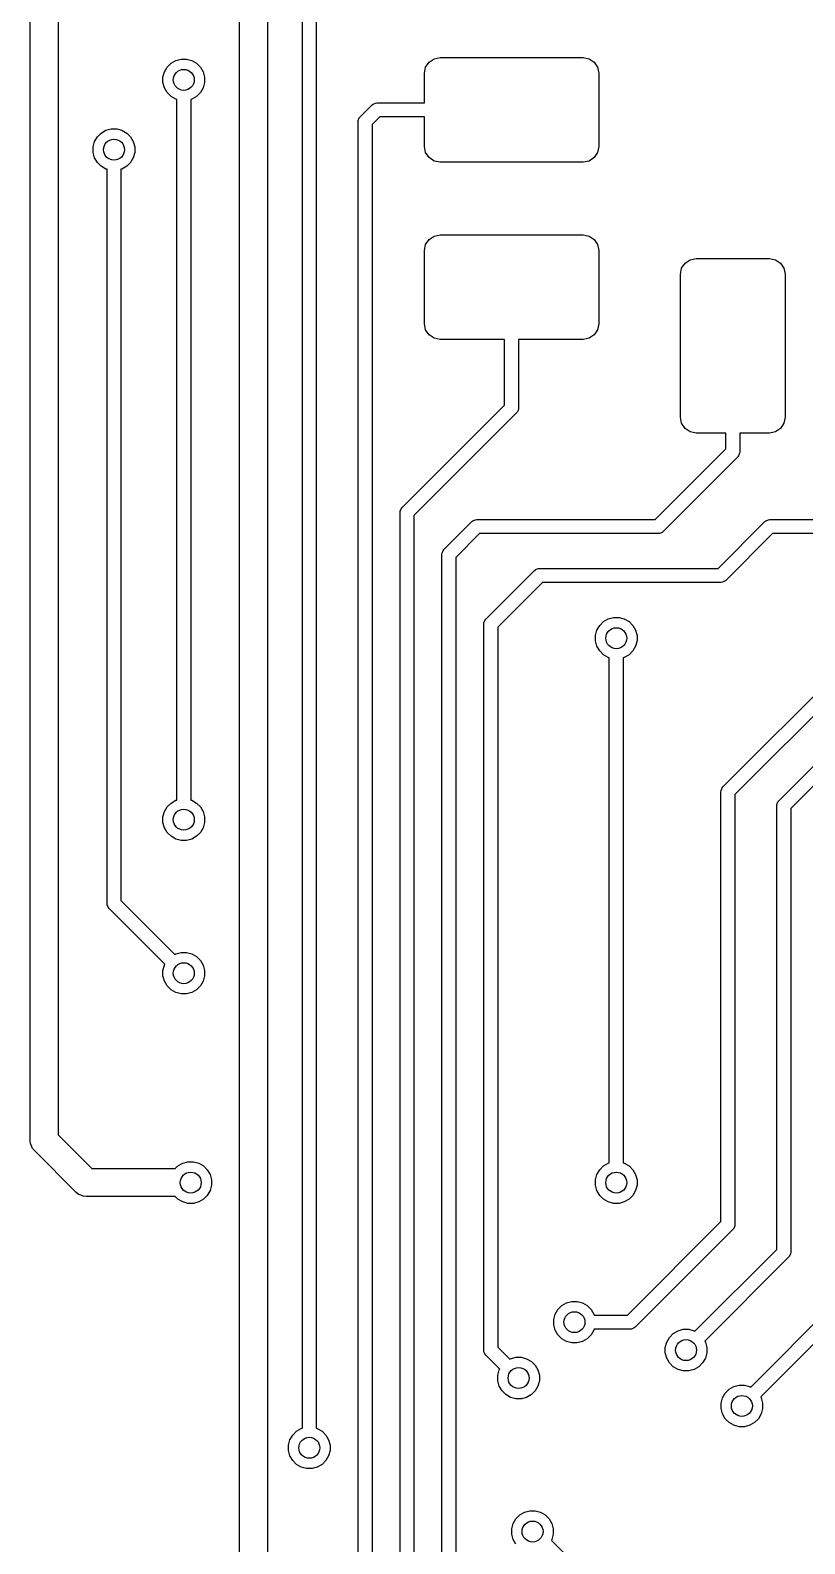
# Model space of a CAD drawing. Extents: x 0.41 to 5.69, y -3.19 to 0.7.
# Drawn here: x 4.551 to 4.988, y -1.511 to -0.657 of the extents above; entities that cross this region are included whole.
import ezdxf

# ---------------------------------------------------------------- set-up
doc = ezdxf.new("R2010")
doc.units = 0
doc.header["$MEASUREMENT"] = 0
doc.layers.add('BLACK', color=7, linetype='CONTINUOUS')

msp = doc.modelspace()

# ---------------------------------------------------------------- linework, layer by layer
at = {"layer": 'BLACK', "linetype": 'CONTINUOUS'}
for p, q in [((4.55118, -1.20472), (4.55118, -0.01575)), ((4.56693, -0.01901), (4.56693, -1.20472)), ((4.66929, -1.55906), (4.66929, -0.11811)), ((4.68504, -0.12137), (4.68504, -1.55906)), ((4.70472, -1.44562), (4.70472, -0.43307)), ((4.7126, -0.4347), (4.7126, -1.44562)), ((4.63061, -0.67567), (4.63328, -0.67413)), ((4.63328, -0.67413), (4.63625, -0.67333)), ((4.63625, -0.67333), (4.63934, -0.67333)), ((4.63934, -0.67333), (4.64232, -0.67413)), ((4.64232, -0.67413), (4.64499, -0.67567)), ((4.77622, -0.67504), (4.77909, -0.67312)), ((4.77909, -0.67312), (4.78248, -0.67244)), ((4.78248, -0.67244), (4.86319, -0.67244)), ((4.86319, -0.67244), (4.86658, -0.67312)), ((4.86658, -0.67312), (4.86945, -0.67504)), ((4.62609, -0.6835), (4.62688, -0.68052)), ((4.62688, -0.68052), (4.62842, -0.67785)), ((4.62842, -0.67785), (4.63061, -0.67567)), ((4.64499, -0.67567), (4.64717, -0.67785)), ((4.64717, -0.67785), (4.64871, -0.68052)), ((4.64871, -0.68052), (4.64951, -0.6835)), ((4.77362, -0.6813), (4.7743, -0.67791)), ((4.77362, -0.69803), (4.77362, -0.6813)), ((4.7743, -0.67791), (4.77622, -0.67504)), ((4.86945, -0.67504), (4.87137, -0.67791)), ((4.87137, -0.67791), (4.87205, -0.6813)), ((4.87205, -0.6813), (4.87205, -0.72264)), ((4.62609, -0.68658), (4.62609, -0.6835)), ((4.62688, -0.68956), (4.62609, -0.68658)), ((4.62842, -0.69223), (4.62688, -0.68956)), ((4.64871, -0.68956), (4.64717, -0.69223)), ((4.64951, -0.68658), (4.64871, -0.68956)), ((4.64951, -0.6835), (4.64951, -0.68658)), ((4.63061, -0.69441), (4.62842, -0.69223)), ((4.63328, -0.69595), (4.63061, -0.69441)), ((4.63386, -0.69611), (4.63328, -0.69595)), ((4.63386, -1.09129), (4.63386, -0.69611)), ((4.64232, -0.69595), (4.64173, -0.69611)), ((4.64173, -0.69611), (4.64173, -1.09129)), ((4.64499, -0.69441), (4.64232, -0.69595)), ((4.64717, -0.69223), (4.64499, -0.69441)), ((4.73737, -0.70588), (4.74407, -0.69918)), ((4.74407, -0.69918), (4.74466, -0.69869)), ((4.74466, -0.69869), (4.74508, -0.69852)), ((4.74508, -0.69852), (4.74608, -0.69811)), ((4.74608, -0.69811), (4.74685, -0.69803)), ((4.74685, -0.69803), (4.77362, -0.69803)), ((4.73622, -0.70866), (4.7363, -0.70789)), ((4.7363, -0.70789), (4.73688, -0.70647)), ((4.73688, -0.70647), (4.73737, -0.70588)), ((4.74848, -0.70591), (4.74409, -0.71029)), ((4.77362, -0.70591), (4.74848, -0.70591)), ((4.77362, -0.72264), (4.77362, -0.70591)), ((4.58905, -0.71722), (4.59124, -0.71504)), ((4.59124, -0.71504), (4.59391, -0.7135)), ((4.59391, -0.7135), (4.59688, -0.7127)), ((4.59688, -0.7127), (4.59997, -0.7127)), ((4.59997, -0.7127), (4.60295, -0.7135)), ((4.60295, -0.7135), (4.60562, -0.71504)), ((4.60562, -0.71504), (4.6078, -0.71722)), ((4.73622, -1.53543), (4.73622, -0.70866)), ((4.74409, -0.71029), (4.74409, -1.5338)), ((4.58672, -0.72287), (4.58751, -0.71989)), ((4.58672, -0.72595), (4.58672, -0.72287)), ((4.58751, -0.71989), (4.58905, -0.71722)), ((4.6078, -0.71722), (4.60934, -0.71989)), ((4.60934, -0.71989), (4.61014, -0.72287)), ((4.61014, -0.72287), (4.61014, -0.72595)), ((4.7743, -0.72603), (4.77362, -0.72264)), ((4.87205, -0.72264), (4.87137, -0.72603)), ((4.58751, -0.72893), (4.58672, -0.72595)), ((4.58905, -0.7316), (4.58751, -0.72893)), ((4.59124, -0.73378), (4.58905, -0.7316)), ((4.59391, -0.73532), (4.59124, -0.73378)), ((4.60562, -0.73378), (4.60295, -0.73532)), ((4.6078, -0.7316), (4.60562, -0.73378)), ((4.60934, -0.72893), (4.6078, -0.7316)), ((4.61014, -0.72595), (4.60934, -0.72893)), ((4.77622, -0.7289), (4.7743, -0.72603)), ((4.77909, -0.73082), (4.77622, -0.7289)), ((4.78248, -0.7315), (4.77909, -0.73082)), ((4.86319, -0.7315), (4.78248, -0.7315)), ((4.86658, -0.73082), (4.86319, -0.7315)), ((4.86945, -0.7289), (4.86658, -0.73082)), ((4.87137, -0.72603), (4.86945, -0.7289)), ((4.59449, -0.73548), (4.59391, -0.73532)), ((4.59449, -1.14961), (4.59449, -0.73548)), ((4.60295, -0.73532), (4.60236, -0.73548)), ((4.60236, -0.73548), (4.60236, -1.14798)), ((4.7743, -0.77791), (4.77622, -0.77504)), ((4.77622, -0.77504), (4.77909, -0.77312)), ((4.77909, -0.77312), (4.78248, -0.77244)), ((4.78248, -0.77244), (4.86319, -0.77244)), ((4.86319, -0.77244), (4.86658, -0.77312)), ((4.86658, -0.77312), (4.86945, -0.77504)), ((4.86945, -0.77504), (4.87137, -0.77791)), ((4.77362, -0.7813), (4.7743, -0.77791)), ((4.77362, -0.82264), (4.77362, -0.7813)), ((4.87137, -0.77791), (4.87205, -0.7813)), ((4.87205, -0.7813), (4.87205, -0.82264)), ((4.91811, -0.79469), (4.91878, -0.7913)), ((4.91878, -0.7913), (4.9207, -0.78842)), ((4.9207, -0.78842), (4.92358, -0.7865)), ((4.92358, -0.7865), (4.92697, -0.78583)), ((4.92697, -0.78583), (4.96831, -0.78583)), ((4.96831, -0.78583), (4.9717, -0.7865)), ((4.9717, -0.7865), (4.97457, -0.78842)), ((4.97457, -0.78842), (4.97649, -0.7913)), ((4.97649, -0.7913), (4.97717, -0.79469)), ((4.91811, -0.87539), (4.91811, -0.79469)), ((4.97717, -0.79469), (4.97717, -0.87539)), ((4.7743, -0.82603), (4.77362, -0.82264)), ((4.77622, -0.8289), (4.7743, -0.82603)), ((4.87137, -0.82603), (4.86945, -0.8289)), ((4.87205, -0.82264), (4.87137, -0.82603)), ((4.77909, -0.83082), (4.77622, -0.8289)), ((4.78248, -0.8315), (4.77909, -0.83082)), ((4.8189, -0.8315), (4.78248, -0.8315)), ((4.8189, -0.86845), (4.8189, -0.8315)), ((4.86319, -0.8315), (4.82677, -0.8315)), ((4.82677, -0.8315), (4.82677, -0.87008)), ((4.86658, -0.83082), (4.86319, -0.8315)), ((4.86945, -0.8289), (4.86658, -0.83082)), ((4.761, -0.92635), (4.8189, -0.86845)), ((4.82677, -0.87008), (4.8267, -0.87085)), ((4.82562, -0.87286), (4.76772, -0.93076)), ((4.82611, -0.87227), (4.82562, -0.87286)), ((4.82628, -0.87185), (4.82611, -0.87227)), ((4.8267, -0.87085), (4.82628, -0.87185)), ((4.91878, -0.87878), (4.91811, -0.87539)), ((4.9207, -0.88166), (4.91878, -0.87878)), ((4.97649, -0.87878), (4.97457, -0.88166)), ((4.97717, -0.87539), (4.97649, -0.87878)), ((4.92358, -0.88358), (4.9207, -0.88166)), ((4.92697, -0.88425), (4.92358, -0.88358)), ((4.9437, -0.88425), (4.92697, -0.88425)), ((4.9437, -0.89325), (4.9437, -0.88425)), ((4.96831, -0.88425), (4.95157, -0.88425)), ((4.95157, -0.88425), (4.95157, -0.89488)), ((4.9717, -0.88358), (4.96831, -0.88425)), ((4.97457, -0.88166), (4.9717, -0.88358)), ((4.90388, -0.93307), (4.9437, -0.89325)), ((4.9515, -0.89565), (4.95091, -0.89707)), ((4.95157, -0.89488), (4.9515, -0.89565)), ((4.95042, -0.89767), (4.9083, -0.93979)), ((4.95091, -0.89707), (4.95042, -0.89767)), ((4.75984, -0.92913), (4.75992, -0.92837)), ((4.75984, -1.52756), (4.75984, -0.92913)), ((4.75992, -0.92837), (4.76051, -0.92695)), ((4.76051, -0.92695), (4.761, -0.92635)), ((4.76772, -0.93076), (4.76772, -1.52593)), ((4.78462, -0.94997), (4.80037, -0.93422)), ((4.80037, -0.93422), (4.80096, -0.93373)), ((4.80096, -0.93373), (4.80138, -0.93356)), ((4.80138, -0.93356), (4.80238, -0.93315)), ((4.80238, -0.93315), (4.80315, -0.93307)), ((4.80315, -0.93307), (4.90388, -0.93307)), ((4.93931, -0.96063), (4.96572, -0.93422)), ((4.96572, -0.93422), (4.96632, -0.93373)), ((4.96632, -0.93373), (4.96673, -0.93356)), ((4.96673, -0.93356), (4.96774, -0.93315)), ((4.96774, -0.93315), (4.9685, -0.93307)), ((4.9685, -0.93307), (5.01412, -0.93307)), ((4.80478, -0.94094), (4.79134, -0.95439)), ((4.90551, -0.94094), (4.80478, -0.94094)), ((4.90628, -0.94087), (4.90551, -0.94094)), ((4.9077, -0.94028), (4.90628, -0.94087)), ((4.9083, -0.93979), (4.9077, -0.94028)), ((4.97013, -0.94094), (4.94373, -0.96735)), ((5.01575, -0.94094), (4.97013, -0.94094)), ((4.78346, -0.95276), (4.78354, -0.95199)), ((4.78346, -1.51969), (4.78346, -0.95276)), ((4.78354, -0.95199), (4.78413, -0.95057)), ((4.78413, -0.95057), (4.78462, -0.94997)), ((4.79134, -0.95439), (4.79134, -1.51805)), ((4.80824, -0.98934), (4.8358, -0.96178)), ((4.8358, -0.96178), (4.8364, -0.96129)), ((4.8364, -0.96129), (4.83681, -0.96112)), ((4.83681, -0.96112), (4.83781, -0.96071)), ((4.83781, -0.96071), (4.83858, -0.96063)), ((4.83858, -0.96063), (4.93931, -0.96063)), ((4.84021, -0.9685), (4.81496, -0.99376)), ((4.94094, -0.9685), (4.84021, -0.9685)), ((4.94171, -0.96843), (4.94094, -0.9685)), ((4.94313, -0.96784), (4.94171, -0.96843)), ((4.94373, -0.96735), (4.94313, -0.96784)), ((4.80716, -0.99136), (4.80775, -0.98994)), ((4.80775, -0.98994), (4.80824, -0.98934)), ((4.8747, -0.99063), (4.87737, -0.98909)), ((4.87737, -0.98909), (4.88035, -0.98829)), ((4.88035, -0.98829), (4.88343, -0.98829)), ((4.88343, -0.98829), (4.88641, -0.98909)), ((4.88641, -0.98909), (4.88908, -0.99063)), ((4.80709, -0.99213), (4.80716, -0.99136)), ((4.80709, -1.40157), (4.80709, -0.99213)), ((4.81496, -0.99376), (4.81496, -1.39994)), ((4.87018, -0.99846), (4.87098, -0.99548)), ((4.87018, -1.00154), (4.87018, -0.99846)), ((4.87098, -0.99548), (4.87252, -0.99281)), ((4.87252, -0.99281), (4.8747, -0.99063)), ((4.88908, -0.99063), (4.89126, -0.99281)), ((4.89126, -0.99281), (4.8928, -0.99548)), ((4.8928, -0.99548), (4.8936, -0.99846)), ((4.8936, -0.99846), (4.8936, -1.00154)), ((4.9421, -1.08383), (5.02871, -0.99722)), ((4.87098, -1.00452), (4.87018, -1.00154)), ((4.87252, -1.00719), (4.87098, -1.00452)), ((4.8747, -1.00937), (4.87252, -1.00719)), ((4.89126, -1.00719), (4.88908, -1.00937)), ((4.8928, -1.00452), (4.89126, -1.00719)), ((4.8936, -1.00154), (4.8928, -1.00452)), ((5.03313, -1.00394), (4.94882, -1.08824)), ((4.87737, -1.01091), (4.8747, -1.00937)), ((4.87795, -1.01107), (4.87737, -1.01091)), ((4.87795, -1.29602), (4.87795, -1.01107)), ((4.88641, -1.01091), (4.88583, -1.01107)), ((4.88583, -1.01107), (4.88583, -1.29602)), ((4.88908, -1.00937), (4.88641, -1.01091)), ((4.97359, -1.0917), (5.03659, -1.02871)), ((5.041, -1.03543), (4.98031, -1.09612)), ((4.94161, -1.08443), (4.9421, -1.08383)), ((4.63061, -1.09299), (4.63328, -1.09145)), ((4.63328, -1.09145), (4.63386, -1.09129)), ((4.64173, -1.09129), (4.64232, -1.09145)), ((4.64232, -1.09145), (4.64499, -1.09299)), ((4.94094, -1.08661), (4.94102, -1.08585)), ((4.94094, -1.32908), (4.94094, -1.08661)), ((4.94102, -1.08585), (4.94161, -1.08443)), ((4.94882, -1.08824), (4.94882, -1.33071)), ((4.97252, -1.09372), (4.9731, -1.0923)), ((4.9731, -1.0923), (4.97359, -1.0917)), ((4.62609, -1.10082), (4.62688, -1.09784)), ((4.62609, -1.1039), (4.62609, -1.10082)), ((4.62688, -1.09784), (4.62842, -1.09517)), ((4.62842, -1.09517), (4.63061, -1.09299)), ((4.64499, -1.09299), (4.64717, -1.09517)), ((4.64717, -1.09517), (4.64871, -1.09784)), ((4.64871, -1.09784), (4.64951, -1.10082)), ((4.64951, -1.10082), (4.64951, -1.1039)), ((4.97244, -1.09449), (4.97252, -1.09372)), ((4.97244, -1.34483), (4.97244, -1.09449)), ((4.98031, -1.09612), (4.98031, -1.34646)), ((4.62688, -1.10688), (4.62609, -1.1039)), ((4.62842, -1.10955), (4.62688, -1.10688)), ((4.63061, -1.11173), (4.62842, -1.10955)), ((4.64717, -1.10955), (4.64499, -1.11173)), ((4.64871, -1.10688), (4.64717, -1.10955)), ((4.64951, -1.1039), (4.64871, -1.10688)), ((4.63328, -1.11327), (4.63061, -1.11173)), ((4.63625, -1.11407), (4.63328, -1.11327)), ((4.63934, -1.11407), (4.63625, -1.11407)), ((4.64232, -1.11327), (4.63934, -1.11407)), ((4.64499, -1.11173), (4.64232, -1.11327)), ((4.59456, -1.15037), (4.59449, -1.14961)), ((4.59515, -1.15179), (4.59456, -1.15037)), ((4.59564, -1.15239), (4.59515, -1.15179)), ((4.62718, -1.18393), (4.59564, -1.15239)), ((4.60236, -1.14798), (4.63275, -1.17837)), ((4.63275, -1.17837), (4.63328, -1.17806)), ((4.63328, -1.17806), (4.63625, -1.17727)), ((4.63625, -1.17727), (4.63934, -1.17727)), ((4.63934, -1.17727), (4.64232, -1.17806)), ((4.64232, -1.17806), (4.64499, -1.17961)), ((4.62609, -1.18743), (4.62688, -1.18446)), ((4.62688, -1.18446), (4.62718, -1.18393)), ((4.64499, -1.17961), (4.64717, -1.18179)), ((4.64717, -1.18179), (4.64871, -1.18446)), ((4.64871, -1.18446), (4.64951, -1.18743)), ((4.62609, -1.19052), (4.62609, -1.18743)), ((4.62688, -1.1935), (4.62609, -1.19052)), ((4.62842, -1.19617), (4.62688, -1.1935)), ((4.64871, -1.1935), (4.64717, -1.19617)), ((4.64951, -1.19052), (4.64871, -1.1935)), ((4.64951, -1.18743), (4.64951, -1.19052)), ((4.63061, -1.19835), (4.62842, -1.19617)), ((4.63328, -1.19989), (4.63061, -1.19835)), ((4.63625, -1.20069), (4.63328, -1.19989)), ((4.63934, -1.20069), (4.63625, -1.20069)), ((4.64232, -1.19989), (4.63934, -1.20069)), ((4.64499, -1.19835), (4.64232, -1.19989)), ((4.64717, -1.19617), (4.64499, -1.19835)), ((4.55118, -1.28346), (4.55118, -1.20472)), ((4.56693, -1.20472), (4.56693, -1.2802)), ((4.56693, -1.2802), (4.58594, -1.29921)), ((4.55133, -1.285), (4.55118, -1.28346)), ((4.55251, -1.28784), (4.55133, -1.285)), ((4.55349, -1.28903), (4.55251, -1.28784)), ((4.57711, -1.31265), (4.55349, -1.28903)), ((4.63454, -1.29772), (4.63721, -1.29617)), ((4.63721, -1.29617), (4.64019, -1.29538)), ((4.64019, -1.29538), (4.64327, -1.29538)), ((4.64327, -1.29538), (4.64625, -1.29617)), ((4.64625, -1.29617), (4.64892, -1.29772)), ((4.8747, -1.29772), (4.87737, -1.29617)), ((4.87737, -1.29617), (4.87795, -1.29602)), ((4.88583, -1.29602), (4.88641, -1.29617)), ((4.88641, -1.29617), (4.88908, -1.29772)), ((4.58594, -1.29921), (4.63305, -1.29921)), ((4.63305, -1.29921), (4.63454, -1.29772)), ((4.64892, -1.29772), (4.6511, -1.2999)), ((4.6511, -1.2999), (4.65264, -1.30257)), ((4.65264, -1.30257), (4.65344, -1.30554)), ((4.65344, -1.30554), (4.65344, -1.30863)), ((4.87018, -1.30554), (4.87098, -1.30257)), ((4.87018, -1.30863), (4.87018, -1.30554)), ((4.87098, -1.30257), (4.87252, -1.2999)), ((4.87252, -1.2999), (4.8747, -1.29772)), ((4.88908, -1.29772), (4.89126, -1.2999)), ((4.89126, -1.2999), (4.8928, -1.30257)), ((4.8928, -1.30257), (4.8936, -1.30554)), ((4.8936, -1.30554), (4.8936, -1.30863)), ((4.5783, -1.31363), (4.57711, -1.31265)), ((4.58114, -1.31481), (4.5783, -1.31363)), ((4.6511, -1.31428), (4.64892, -1.31646)), ((4.65264, -1.31161), (4.6511, -1.31428)), ((4.65344, -1.30863), (4.65264, -1.31161)), ((4.87098, -1.31161), (4.87018, -1.30863)), ((4.87252, -1.31428), (4.87098, -1.31161)), ((4.8747, -1.31646), (4.87252, -1.31428)), ((4.89126, -1.31428), (4.88908, -1.31646)), ((4.8928, -1.31161), (4.89126, -1.31428)), ((4.8936, -1.30863), (4.8928, -1.31161)), ((4.58268, -1.31496), (4.58114, -1.31481)), ((4.63305, -1.31496), (4.58268, -1.31496)), ((4.63454, -1.31646), (4.63305, -1.31496)), ((4.63721, -1.318), (4.63454, -1.31646)), ((4.64019, -1.3188), (4.63721, -1.318)), ((4.64327, -1.3188), (4.64019, -1.3188)), ((4.64625, -1.318), (4.64327, -1.3188)), ((4.64892, -1.31646), (4.64625, -1.318)), ((4.87737, -1.318), (4.8747, -1.31646)), ((4.88035, -1.3188), (4.87737, -1.318)), ((4.88343, -1.3188), (4.88035, -1.3188)), ((4.88641, -1.318), (4.88343, -1.3188)), ((4.88908, -1.31646), (4.88641, -1.318)), ((4.88813, -1.38189), (4.94094, -1.32908)), ((4.94874, -1.33148), (4.94816, -1.3329)), ((4.94882, -1.33071), (4.94874, -1.33148)), ((4.94767, -1.33349), (4.89255, -1.38861)), ((4.94816, -1.3329), (4.94767, -1.33349)), ((4.9263, -1.39096), (4.97244, -1.34483)), ((4.97965, -1.34864), (4.97916, -1.34924)), ((4.98024, -1.34722), (4.97965, -1.34864)), ((4.98031, -1.34646), (4.98024, -1.34722)), ((4.97916, -1.34924), (4.93187, -1.39653)), ((4.85375, -1.37491), (4.85673, -1.37412)), ((4.85673, -1.37412), (4.85981, -1.37412)), ((4.85981, -1.37412), (4.86279, -1.37491)), ((4.84656, -1.38429), (4.84736, -1.38131)), ((4.84736, -1.38131), (4.8489, -1.37864)), ((4.8489, -1.37864), (4.85108, -1.37646)), ((4.85108, -1.37646), (4.85375, -1.37491)), ((4.86279, -1.37491), (4.86546, -1.37646)), ((4.86546, -1.37646), (4.86764, -1.37864)), ((4.86764, -1.37864), (4.86918, -1.38131)), ((4.86918, -1.38131), (4.86934, -1.38189)), ((4.86934, -1.38189), (4.88813, -1.38189)), ((4.9578, -1.42246), (5.00394, -1.37632)), ((5.01066, -1.38074), (4.96337, -1.42803)), ((4.84656, -1.38737), (4.84656, -1.38429)), ((4.84736, -1.39035), (4.84656, -1.38737)), ((4.8489, -1.39302), (4.84736, -1.39035)), ((4.86918, -1.39035), (4.86764, -1.39302)), ((4.86934, -1.38976), (4.86918, -1.39035)), ((4.88976, -1.38976), (4.86934, -1.38976)), ((4.89053, -1.38969), (4.88976, -1.38976)), ((4.89195, -1.3891), (4.89053, -1.38969)), ((4.89255, -1.38861), (4.89195, -1.3891)), ((4.91407, -1.3922), (4.91674, -1.39066)), ((4.91674, -1.39066), (4.91972, -1.38986)), ((4.91972, -1.38986), (4.9228, -1.38986)), ((4.9228, -1.38986), (4.92578, -1.39066)), ((4.92578, -1.39066), (4.9263, -1.39096)), ((4.81496, -1.39994), (4.82173, -1.40671)), ((4.85108, -1.3952), (4.8489, -1.39302)), ((4.85375, -1.39674), (4.85108, -1.3952)), ((4.85673, -1.39754), (4.85375, -1.39674)), ((4.85981, -1.39754), (4.85673, -1.39754)), ((4.86279, -1.39674), (4.85981, -1.39754)), ((4.86546, -1.3952), (4.86279, -1.39674)), ((4.86764, -1.39302), (4.86546, -1.3952)), ((4.90955, -1.40003), (4.91035, -1.39705)), ((4.90955, -1.40312), (4.90955, -1.40003)), ((4.91035, -1.39705), (4.91189, -1.39438)), ((4.91189, -1.39438), (4.91407, -1.3922)), ((4.93187, -1.39653), (4.93217, -1.39705)), ((4.93217, -1.39705), (4.93297, -1.40003)), ((4.93297, -1.40003), (4.93297, -1.40312)), ((4.80716, -1.40234), (4.80709, -1.40157)), ((4.80775, -1.40376), (4.80716, -1.40234)), ((4.80824, -1.40436), (4.80775, -1.40376)), ((4.81616, -1.41228), (4.80824, -1.40436)), ((4.82173, -1.40671), (4.82225, -1.40641)), ((4.82225, -1.40641), (4.82523, -1.40561)), ((4.82523, -1.40561), (4.82831, -1.40561)), ((4.82831, -1.40561), (4.83129, -1.40641)), ((4.83129, -1.40641), (4.83396, -1.40795)), ((4.83396, -1.40795), (4.83614, -1.41013)), ((4.91035, -1.40609), (4.90955, -1.40312)), ((4.91189, -1.40876), (4.91035, -1.40609)), ((4.93217, -1.40609), (4.93063, -1.40876)), ((4.93297, -1.40312), (4.93217, -1.40609)), ((4.81506, -1.41578), (4.81586, -1.4128)), ((4.81506, -1.41886), (4.81506, -1.41578)), ((4.81586, -1.4128), (4.81616, -1.41228)), ((4.83614, -1.41013), (4.83768, -1.4128)), ((4.83768, -1.4128), (4.83848, -1.41578)), ((4.83848, -1.41578), (4.83848, -1.41886)), ((4.91407, -1.41095), (4.91189, -1.40876)), ((4.91674, -1.41249), (4.91407, -1.41095)), ((4.91972, -1.41328), (4.91674, -1.41249)), ((4.9228, -1.41328), (4.91972, -1.41328)), ((4.92578, -1.41249), (4.9228, -1.41328)), ((4.92845, -1.41095), (4.92578, -1.41249)), ((4.93063, -1.40876), (4.92845, -1.41095)), ((4.81586, -1.42184), (4.81506, -1.41886)), ((4.8174, -1.42451), (4.81586, -1.42184)), ((4.81958, -1.42669), (4.8174, -1.42451)), ((4.83614, -1.42451), (4.83396, -1.42669)), ((4.83768, -1.42184), (4.83614, -1.42451)), ((4.83848, -1.41886), (4.83768, -1.42184)), ((4.94339, -1.42588), (4.94557, -1.4237)), ((4.94557, -1.4237), (4.94824, -1.42216)), ((4.94824, -1.42216), (4.95121, -1.42136)), ((4.95121, -1.42136), (4.9543, -1.42136)), ((4.9543, -1.42136), (4.95728, -1.42216)), ((4.95728, -1.42216), (4.9578, -1.42246)), ((4.82225, -1.42823), (4.81958, -1.42669)), ((4.82523, -1.42903), (4.82225, -1.42823)), ((4.82831, -1.42903), (4.82523, -1.42903)), ((4.83129, -1.42823), (4.82831, -1.42903)), ((4.83396, -1.42669), (4.83129, -1.42823)), ((4.94105, -1.43153), (4.94184, -1.42855)), ((4.94105, -1.43461), (4.94105, -1.43153)), ((4.94184, -1.42855), (4.94339, -1.42588)), ((4.96337, -1.42803), (4.96367, -1.42855)), ((4.96367, -1.42855), (4.96447, -1.43153)), ((4.96447, -1.43153), (4.96447, -1.43461)), ((4.94184, -1.43759), (4.94105, -1.43461)), ((4.94339, -1.44026), (4.94184, -1.43759)), ((4.94557, -1.44244), (4.94339, -1.44026)), ((4.94824, -1.44398), (4.94557, -1.44244)), ((4.95995, -1.44244), (4.95728, -1.44398)), ((4.96213, -1.44026), (4.95995, -1.44244)), ((4.96367, -1.43759), (4.96213, -1.44026)), ((4.96447, -1.43461), (4.96367, -1.43759)), ((4.69775, -1.45217), (4.69929, -1.4495)), ((4.69929, -1.4495), (4.70147, -1.44732)), ((4.70147, -1.44732), (4.70414, -1.44578)), ((4.70414, -1.44578), (4.70472, -1.44562)), ((4.7126, -1.44562), (4.71318, -1.44578)), ((4.71318, -1.44578), (4.71585, -1.44732)), ((4.71585, -1.44732), (4.71803, -1.4495)), ((4.71803, -1.4495), (4.71957, -1.45217)), ((4.95121, -1.44478), (4.94824, -1.44398)), ((4.9543, -1.44478), (4.95121, -1.44478)), ((4.95728, -1.44398), (4.9543, -1.44478)), ((4.69695, -1.45515), (4.69775, -1.45217)), ((4.69695, -1.45823), (4.69695, -1.45515)), ((4.69775, -1.46121), (4.69695, -1.45823)), ((4.71957, -1.45217), (4.72037, -1.45515)), ((4.72037, -1.45823), (4.71957, -1.46121)), ((4.72037, -1.45515), (4.72037, -1.45823)), ((4.69929, -1.46388), (4.69775, -1.46121)), ((4.70147, -1.46606), (4.69929, -1.46388)), ((4.70414, -1.4676), (4.70147, -1.46606)), ((4.70712, -1.4684), (4.70414, -1.4676)), ((4.7102, -1.4684), (4.70712, -1.4684)), ((4.71318, -1.4676), (4.7102, -1.4684)), ((4.71585, -1.46606), (4.71318, -1.4676)), ((4.71803, -1.46388), (4.71585, -1.46606)), ((4.71957, -1.46121), (4.71803, -1.46388)), ((4.82746, -1.49457), (4.83013, -1.49303)), ((4.83013, -1.49303), (4.8331, -1.49223)), ((4.8331, -1.49223), (4.83619, -1.49223)), ((4.83619, -1.49223), (4.83917, -1.49303)), ((4.83917, -1.49303), (4.84184, -1.49457)), ((4.82294, -1.5024), (4.82373, -1.49942)), ((4.82294, -1.50548), (4.82294, -1.5024)), ((4.82373, -1.49942), (4.82528, -1.49675)), ((4.82528, -1.49675), (4.82746, -1.49457)), ((4.84184, -1.49457), (4.84402, -1.49675)), ((4.84402, -1.49675), (4.84556, -1.49942)), ((4.84556, -1.49942), (4.84636, -1.5024)), ((4.84636, -1.5024), (4.84636, -1.50548)), ((4.82373, -1.50846), (4.82294, -1.50548)), ((4.82528, -1.51113), (4.82373, -1.50846)), ((4.84556, -1.50846), (4.84526, -1.50898)), ((4.84526, -1.50898), (4.90042, -1.56415)), ((4.84636, -1.50548), (4.84556, -1.50846))]:
    msp.add_line(p, q, dxfattribs=at)
at = {"layer": 'BLACK'}
for centre in [(4.6378, -0.68504), (4.59843, -0.72441), (4.88189, -1), (4.6378, -1.10236), (4.6378, -1.18898), (4.64173, -1.30709), (4.88189, -1.30709), (4.85827, -1.38583), (4.92126, -1.40157), (4.82677, -1.41732), (4.95276, -1.43307), (4.70866, -1.45669), (4.83465, -1.50394)]:
    msp.add_circle(centre, 0.00591, dxfattribs=at)

doc.saveas('drawing.dxf')
